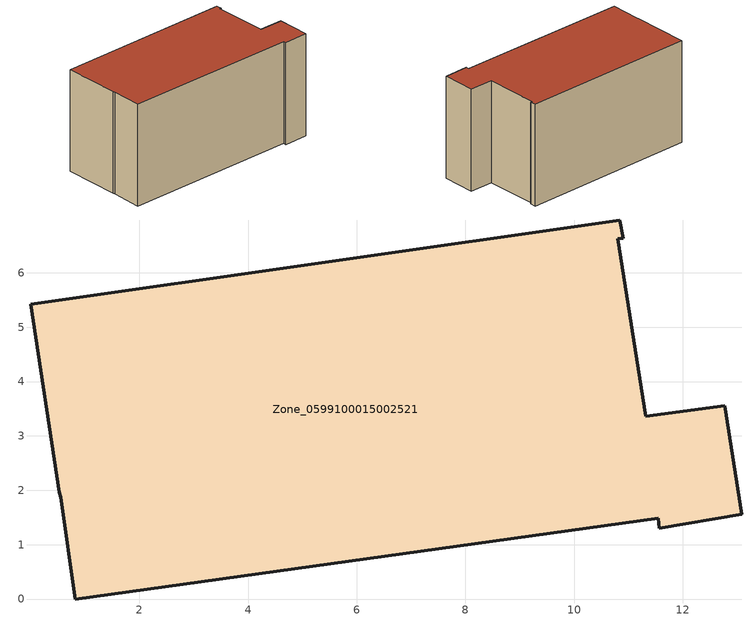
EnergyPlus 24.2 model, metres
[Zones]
Zone_0599100015002521
 floor ground (C_G): 0.56,1.87 0.52,1.96 0,5.42 10.84,6.97 10.9,6.64 10.8,6.63 11.31,3.37 12.77,3.56 13.08,1.55 11.56,1.3 11.54,1.48 0.82,0 z0.76
 wall outside (C_F): 11.31,3.37 10.8,6.63 10.9,6.64 10.84,6.97 0,5.42 0.52,1.96 0.56,1.87 0.82,0 11.54,1.48 11.56,1.3 13.08,1.55 12.77,3.56 11.31,3.37 z0.76:7.12
 roof outside (C_R): 0.52,1.96 0.56,1.87 0.82,0 11.54,1.48 11.56,1.3 13.08,1.55 12.77,3.56 11.31,3.37 10.8,6.63 10.9,6.64 10.84,6.97 0,5.42 z7.12
[BUILDING]
Pand.0599100015002521: North Axis=0; Terrain=City; Loads Convergence Tolerance Value=0.04; Temperature Convergence Tolerance Value=0.4; Solar Distribution=FullExterior; Maximum Number of Warmup Days=25; Minimum Number of Warmup Days=1
[Site:Location]
Rotterdam.The.Hague.AP_ZH_NLD Design_Conditions: Latitude=51.96; Longitude=4.45; Time Zone=1; Elevation=-4.5
[SITE:GROUNDTEMPERATURE:BUILDINGSURFACE]
18, 18, 18, 18, 18, 18, 18, 18, 18, 18, 18, 18
[MATERIAL] Thermal Absorptance=0.9; Solar Absorptance=0.7; Visible Absorptance=0.7
Name | Roughness | Thickness | Conductivity | Density | Specific Heat
G.TI.1975-1991 | MediumSmooth | 0.15 | 0.288461 | 540 | 1210
F.TI.1975-1991 | Rough | 0.3 | 0.230769 | 1920 | 840
R.TI.1975-1991 | MediumRough | 0.2 | 0.153846 | 1500 | 1000
[CONSTRUCTION]
C_G: G.TI.1975-1991
C_F: F.TI.1975-1991
C_R: R.TI.1975-1991
[ZONE]
Zone_0599100015002521: Type=1; Multiplier=1; Ceiling Height=Autocalculate; Volume=Autocalculate; Floor Area=autocalculate; Part of Total Floor Area=Yes
[ZONEINFILTRATION:DESIGNFLOWRATE]
Infil_Zone_0599100015002521: Zone or ZoneList or Space or SpaceList=Zone_0599100015002521; Schedule=AlwaysOn; Design Flow Rate Calculation Method=Flow/Area; Flow Rate per Floor Area=0.003; Constant Term Coefficient=1; Temperature Term Coefficient=0; Velocity Term Coefficient=0; Velocity Squared Term Coefficient=0
[HVACTEMPLATE:ZONE:IDEALLOADSAIRSYSTEM]
Zone_0599100015002521: Maximum Heating Supply Air Temperature=50; Minimum Cooling Supply Air Temperature=13; Maximum Heating Supply Air Humidity Ratio=0.0156; Minimum Cooling Supply Air Humidity Ratio=0.0077; Heating Limit=NoLimit; Cooling Limit=NoLimit; Dehumidification Control Type=ConstantSensibleHeatRatio; Cooling Sensible Heat Ratio=0.7; Dehumidification Setpoint=60; Humidification Control Type=None; Humidification Setpoint=30; Outdoor Air Method=None; Outdoor Air Flow Rate per Person=0.00944; Outdoor Air Flow Rate per Zone Floor Area=0; Outdoor Air Flow Rate per Zone=0; Demand Controlled Ventilation Type=None; Outdoor Air Economizer Type=NoEconomizer; Heat Recovery Type=None; Sensible Heat Recovery Effectiveness=0.7; Latent Heat Recovery Effectiveness=0.65
[ZONECONTROL:THERMOSTAT]
ThermostatControl_Zone_0599100015002521: Zone or ZoneList=Zone_0599100015002521; Control Type Schedule=DualSetpointControlType; Control 1=Thermostat_Zone_0599100015002521; Temperature Difference Between Cutout And Setpoint=0
[THERMOSTATSETPOINT:DUALSETPOINT]
Thermostat_Zone_0599100015002521: Heating Setpoint Temperature Schedule=HeatingSetpoint_Zone_0599100015002521; Cooling Setpoint Temperature Schedule=CoolingSetpoint_Zone_0599100015002521
[SCHEDULE:COMPACT]
HeatingSetpoint_Zone_0599100015002521: Through: 12/31, For: AllDays, Until: 24:00, 21
CoolingSetpoint_Zone_0599100015002521: Through: 12/31, For: AllDays, Until: 24:00, 24
DualSetpointControlType: Through: 12/31, For: AllDays, Until: 24:00, 4
AlwaysOn: Through: 12/31, For: AllDays, Until: 24:00, 1
